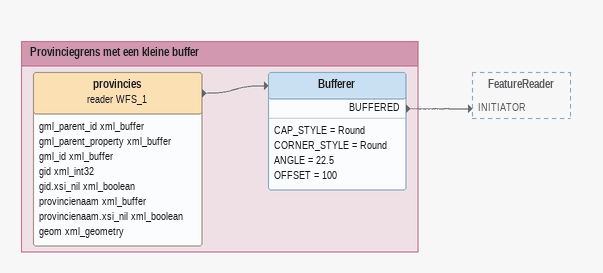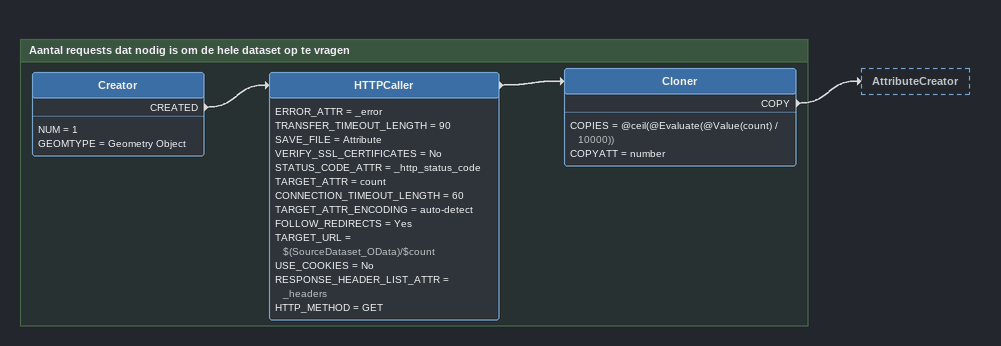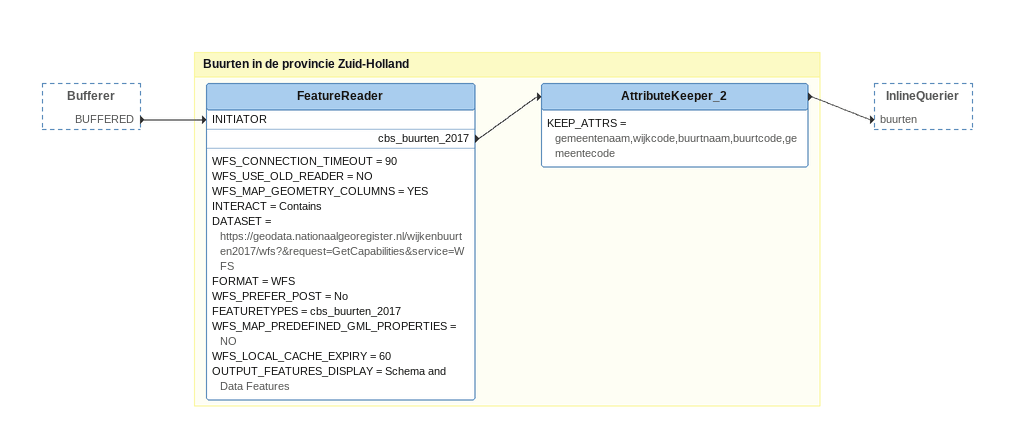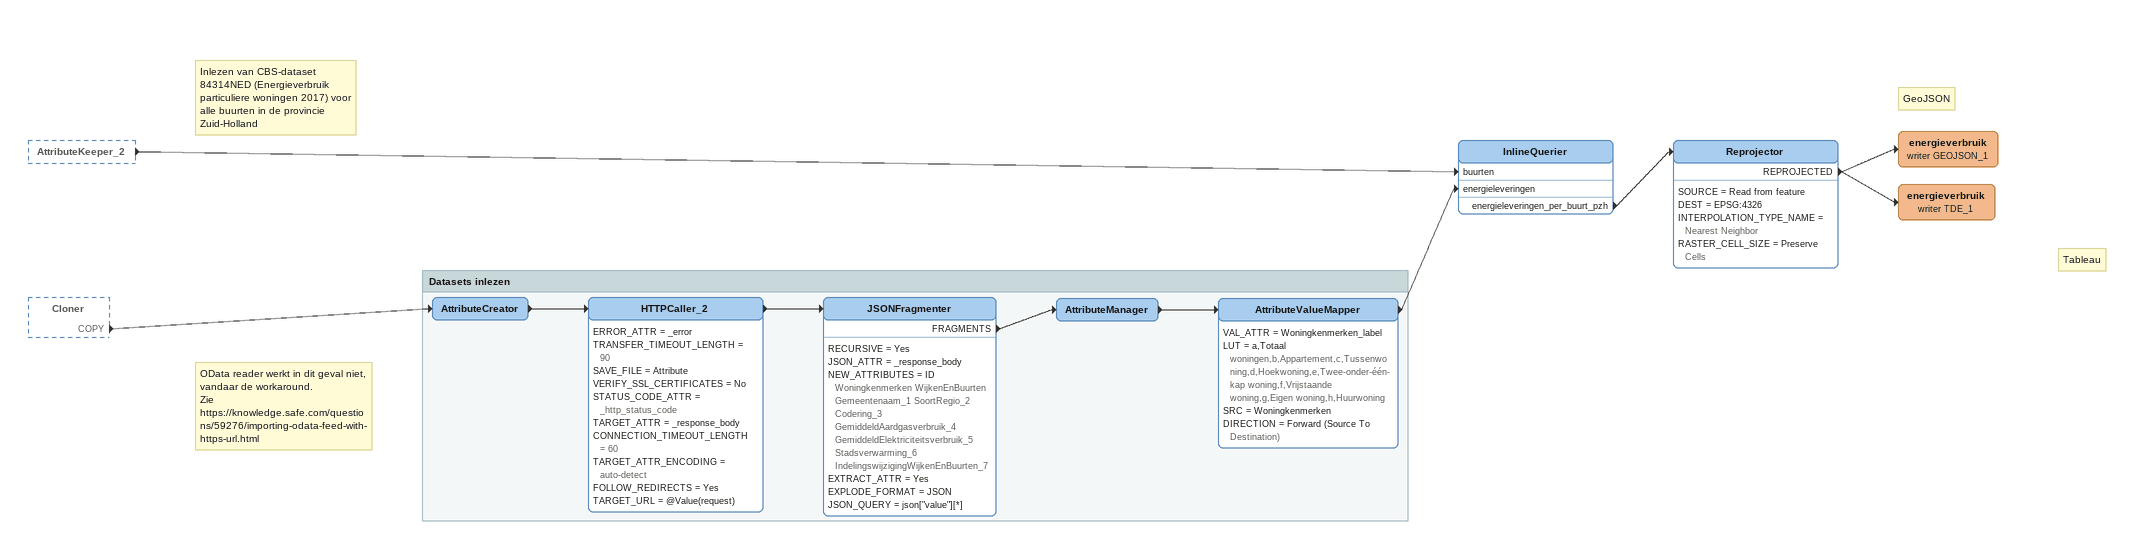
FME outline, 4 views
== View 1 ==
Bookmark: Provinciegrens met een kleine buffer
provincies (reader WFS_1)
    attributes: gml_parent_id xml_buffer, gml_parent_property xml_buffer, gml_id xml_buffer, gid xml_int32, gid.xsi_nil xml_boolean, provincienaam xml_buffer, provincienaam.xsi_nil xml_boolean, geom xml_geometry
    -> Bufferer
Bufferer
    CAP_STYLE = Round
    CORNER_STYLE = Round
    ANGLE = 22.5
    OFFSET = 100
    BUFFERED -> FeatureReader [INITIATOR]

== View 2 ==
Bookmark: Aantal requests dat nodig is om de hele dataset op te vragen
Creator
    NUM = 1
    GEOMTYPE = Geometry Object
    CREATED -> HTTPCaller
HTTPCaller
    ERROR_ATTR = _error
    TRANSFER_TIMEOUT_LENGTH = 90
    SAVE_FILE = Attribute
    VERIFY_SSL_CERTIFICATES = No
    STATUS_CODE_ATTR = _http_status_code
    TARGET_ATTR = count
    CONNECTION_TIMEOUT_LENGTH = 60
    TARGET_ATTR_ENCODING = auto-detect
    FOLLOW_REDIRECTS = Yes
    TARGET_URL = $(SourceDataset_OData)/$count
    USE_COOKIES = No
    RESPONSE_HEADER_LIST_ATTR = _headers
    HTTP_METHOD = GET
    -> Cloner
Cloner
    COPIES = @ceil(@Evaluate(@Value(count) / 10000))
    COPYATT = number
    COPY -> AttributeCreator

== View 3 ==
Bufferer [outside]
    BUFFERED -> FeatureReader [INITIATOR]

Bookmark: Buurten in de provincie Zuid-Holland
FeatureReader
    WFS_CONNECTION_TIMEOUT = 90
    WFS_USE_OLD_READER = NO
    WFS_MAP_GEOMETRY_COLUMNS = YES
    INTERACT = Contains
    DATASET = https://geodata.nationaalgeoregister.nl/wijkenbuurten2017/wfs?&request=GetCapabilities&service=WFS
    FORMAT = WFS
    WFS_PREFER_POST = No
    FEATURETYPES = cbs_buurten_2017
    WFS_MAP_PREDEFINED_GML_PROPERTIES = NO
    WFS_LOCAL_CACHE_EXPIRY = 60
    OUTPUT_FEATURES_DISPLAY = Schema and Data Features
    cbs_buurten_2017 -> AttributeKeeper_2
AttributeKeeper_2
    KEEP_ATTRS = gemeentenaam,wijkcode,buurtnaam,buurtcode,gemeentecode
    -> InlineQuerier [buurten]

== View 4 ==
AttributeKeeper_2 [outside]
    -> InlineQuerier [buurten]
Cloner [outside]
    COPY -> AttributeCreator
Note: Inlezen van CBS-dataset 84314NED (Energieverbruik particuliere woningen 2017) voor alle buurten in de provincie Zuid-Holland
Note: OData reader werkt in dit geval niet, vandaar de workaround. / Zie https://knowledge.safe.com/questions/59276/importing-odata-feed-with-https-url.html
InlineQuerier
    energieleveringen_per_buurt_pzh -> Reprojector
Reprojector
    SOURCE = Read from feature
    DEST = EPSG:4326
    INTERPOLATION_TYPE_NAME = Nearest Neighbor
    RASTER_CELL_SIZE = Preserve Cells
    REPROJECTED -> energieverbruik (writer GEOJSON_1)
    REPROJECTED -> energieverbruik (writer TDE_1)
Note: GeoJSON
energieverbruik (writer GEOJSON_1)
Note: Tableau
energieverbruik (writer TDE_1)

Bookmark: Datasets inlezen
AttributeCreator
    -> HTTPCaller_2
HTTPCaller_2
    ERROR_ATTR = _error
    TRANSFER_TIMEOUT_LENGTH = 90
    SAVE_FILE = Attribute
    VERIFY_SSL_CERTIFICATES = No
    STATUS_CODE_ATTR = _http_status_code
    TARGET_ATTR = _response_body
    CONNECTION_TIMEOUT_LENGTH = 60
    TARGET_ATTR_ENCODING = auto-detect
    FOLLOW_REDIRECTS = Yes
    TARGET_URL = @Value(request)
    -> JSONFragmenter
JSONFragmenter
    RECURSIVE = Yes
    JSON_ATTR = _response_body
    NEW_ATTRIBUTES = ID Woningkenmerken WijkenEnBuurten Gemeentenaam_1 SoortRegio_2 Codering_3 GemiddeldAardgasverbruik_4 GemiddeldElektriciteitsverbruik_5 Stadsverwarming_6 IndelingswijzigingWijkenEnBuurten_7
    EXTRACT_ATTR = Yes
    EXPLODE_FORMAT = JSON
    JSON_QUERY = json["value"][*]
    FRAGMENTS -> AttributeManager
AttributeManager
    -> AttributeValueMapper
AttributeValueMapper
    VAL_ATTR = Woningkenmerken_label
    LUT = a,Totaal woningen,b,Appartement,c,Tussenwoning,d,Hoekwoning,e,Twee-onder-één-kap woning,f,Vrijstaande woning,g,Eigen woning,h,Huurwoning
    SRC = Woningkenmerken
    DIRECTION = Forward (Source To Destination)
    -> InlineQuerier [energieleveringen]
